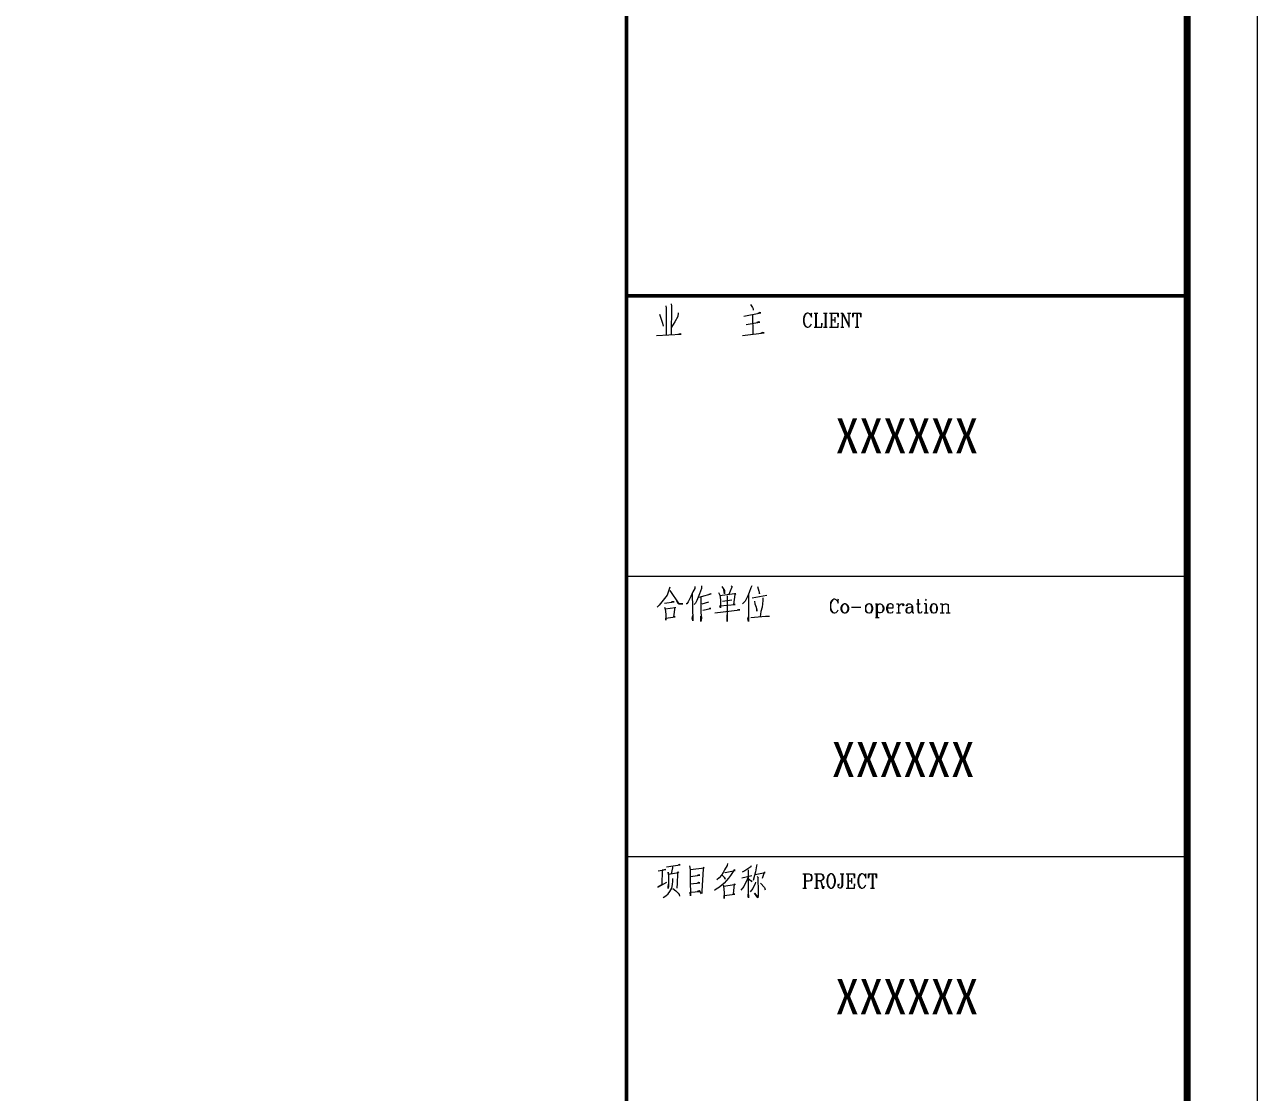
# Model space of a CAD drawing. Extents: x 1332633 to 1595679, y 264824 to 640777.
# Drawn here: x 1491220 to 1508807, y 296235 to 311468 of the extents above; entities that cross this region are included whole.
import ezdxf
from ezdxf.enums import TextEntityAlignment as Align

# ---------------------------------------------------------------- set-up
doc = ezdxf.new("R2010")
doc.units = 0
doc.header["$LTSCALE"] = 1000
doc.header["$MEASUREMENT"] = 0
doc.layers.get('0').update_dxf_attribs({"linetype": 'CONTINUOUS'})
doc.layers.add('_公共_图框', color=4, linetype='CONTINUOUS', lineweight=5)
doc.layers.add('hatch', color=251, linetype='CONTINUOUS')
doc.styles.add('图框文字', font='SIMKAI.TTF')

# ---------------------------------------------------------------- blocks, each defined once
blk = doc.blocks.new('tk22')
at = {"color": 4, "lineweight": 0}
for points in [[(-8384, 36142), (-8403, 36085), (-8422, 36029), (-8459, 35982), (-8497, 35934), (-8535, 35887), (-8563, 35859)], [(-8384, 36095), (-8252, 35906), (-8195, 35906), (-8261, 35906), (-8280, 35944)], [(-8025, 36151), (-8025, 36123), (-8054, 36076), (-8082, 36010), (-8101, 35972), (-8120, 35934), (-8139, 35906), (-8148, 35906)], [(-7931, 36161), (-7931, 36123), (-7959, 36048), (-7978, 36000), (-7997, 35953), (-8016, 35916), (-8035, 35897)], [(-7686, 36066), (-7667, 36029), (-7658, 35963), (-7658, 35887), (-7658, 35849), (-7667, 35878), (-7450, 35897), (-7469, 35897), (-7450, 36038), (-7441, 36048), (-7450, 36048), (-7459, 36048), (-7667, 36019)], [(-7639, 36151), (-7601, 36095), (-7601, 36048), (-7610, 36104)], [(-7507, 36161), (-7488, 36142), (-7497, 36142), (-7544, 36029)], [(-7214, 36161), (-7224, 36132), (-7252, 36066), (-7271, 36019), (-7308, 35944), (-7346, 35906)], [(-7129, 36151), (-7110, 36085), (-7101, 36048), (-7101, 36076)], [(-8459, 35916), (-8318, 35934), (-8327, 35934), (-8356, 35934)], [(-8063, 36048), (-8054, 35661), (-8063, 35699), (-8054, 35736)], [(-7969, 36000), (-7931, 36010), (-7790, 36048), (-7799, 36048), (-7827, 36038)], [(-7941, 36000), (-7941, 35783), (-7931, 35699), (-7941, 35651), (-7941, 35680), (-7941, 35727)], [(-7922, 35906), (-7827, 35934)], [(-7629, 35944), (-7497, 35963)], [(-7563, 36019), (-7563, 35793), (-7563, 35680), (-7563, 35651), (-7563, 35680), (-7563, 35746)], [(-7261, 36038), (-7261, 35651), (-7271, 35689), (-7261, 35717)], [(-7205, 35991), (-6997, 36029)], [(-7176, 35944), (-7167, 35906), (-7148, 35859), (-7139, 35821), (-7139, 35802), (-7139, 35831), (-7148, 35868)], [(-7054, 35991), (-7054, 35953), (-7063, 35859), (-7082, 35793), (-7092, 35717)], [(-6044, 35972), (-6054, 35963), (-6073, 35944), (-6082, 35925), (-6092, 35897), (-6092, 35849), (-6082, 35821), (-6073, 35802), (-6054, 35783), (-6044, 35774)], [(-5988, 35944), (-5978, 35916), (-5978, 35972), (-5988, 35944), (-6007, 35963), (-6026, 35972), (-6044, 35972), (-6063, 35963), (-6082, 35944), (-6092, 35925), (-6092, 35897), (-6092, 35849), (-6092, 35821), (-6082, 35802), (-6063, 35783), (-6044, 35774), (-6026, 35774), (-6007, 35783), (-5988, 35802), (-5978, 35821)], [(-5894, 35906), (-5912, 35897), (-5931, 35878), (-5941, 35849), (-5941, 35831), (-5931, 35802), (-5912, 35783), (-5894, 35774), (-5875, 35774), (-5856, 35783), (-5837, 35802), (-5827, 35831), (-5827, 35849), (-5837, 35878), (-5856, 35897), (-5875, 35906), (-5894, 35906), (-5903, 35897), (-5922, 35878), (-5931, 35849), (-5931, 35831), (-5922, 35802), (-5903, 35783), (-5894, 35774)], [(-5875, 35774), (-5865, 35783), (-5846, 35802), (-5837, 35831), (-5837, 35849), (-5846, 35878), (-5865, 35897), (-5875, 35906)], [(-5544, 35906), (-5573, 35897), (-5592, 35878), (-5592, 35849), (-5592, 35831), (-5592, 35802), (-5573, 35783), (-5544, 35774), (-5535, 35774), (-5507, 35783), (-5497, 35802), (-5488, 35831), (-5488, 35849), (-5497, 35878), (-5507, 35897), (-5535, 35906), (-5544, 35906), (-5563, 35897), (-5582, 35878), (-5592, 35849), (-5592, 35831), (-5582, 35802), (-5563, 35783), (-5544, 35774)], [(-5535, 35774), (-5516, 35783), (-5507, 35802), (-5497, 35831), (-5497, 35849), (-5507, 35878), (-5516, 35897), (-5535, 35906)], [(-5450, 35906), (-5422, 35906)], [(-5431, 35708), (-5431, 35906)], [(-5422, 35878), (-5403, 35897), (-5394, 35906), (-5375, 35906), (-5356, 35897), (-5337, 35878), (-5328, 35849), (-5328, 35831), (-5337, 35802), (-5356, 35783), (-5375, 35774), (-5394, 35774), (-5403, 35783), (-5422, 35802)], [(-5422, 35906), (-5422, 35708)], [(-5375, 35906), (-5356, 35897), (-5346, 35878), (-5337, 35849), (-5337, 35831), (-5346, 35802), (-5356, 35783), (-5375, 35774)], [(-5280, 35849), (-5195, 35849), (-5195, 35868), (-5195, 35887), (-5205, 35897), (-5224, 35906), (-5243, 35906), (-5271, 35897), (-5280, 35878), (-5290, 35849), (-5290, 35831), (-5280, 35802), (-5271, 35783), (-5243, 35774), (-5233, 35774), (-5205, 35783), (-5195, 35802)], [(-5243, 35906), (-5261, 35897), (-5271, 35878), (-5280, 35849), (-5280, 35831), (-5271, 35802), (-5261, 35783), (-5243, 35774)], [(-5195, 35849), (-5195, 35878), (-5205, 35897)], [(-5148, 35906), (-5120, 35906)], [(-5120, 35849), (-5111, 35878), (-5092, 35897), (-5082, 35906), (-5054, 35906), (-5045, 35897), (-5045, 35887), (-5054, 35878), (-5063, 35887), (-5054, 35897)], [(-5120, 35906), (-5120, 35774)], [(-5120, 35906), (-5120, 35774)], [(-4997, 35887), (-4997, 35878), (-5007, 35878), (-5007, 35887), (-4997, 35897), (-4988, 35906), (-4960, 35906), (-4941, 35897), (-4931, 35887), (-4922, 35868), (-4922, 35802), (-4922, 35783), (-4912, 35774)], [(-4931, 35887), (-4931, 35802), (-4922, 35783), (-4912, 35774), (-4903, 35774)], [(-4865, 35906), (-4809, 35906)], [(-4846, 35972), (-4846, 35812), (-4837, 35783), (-4818, 35774), (-4809, 35774), (-4790, 35783), (-4780, 35802)], [(-4837, 35972), (-4837, 35812), (-4828, 35783), (-4818, 35774)], [(-4724, 35774), (-4724, 35906), (-4752, 35906)], [(-4724, 35972), (-4733, 35963), (-4724, 35953), (-4724, 35963), (-4724, 35972), (-4724, 35972)], [(-4724, 35906), (-4724, 35774)], [(-4620, 35906), (-4648, 35897), (-4658, 35878), (-4667, 35849), (-4667, 35831), (-4658, 35802), (-4648, 35783), (-4620, 35774), (-4611, 35774), (-4582, 35783), (-4573, 35802), (-4563, 35831), (-4563, 35849), (-4573, 35878), (-4582, 35897), (-4611, 35906), (-4620, 35906), (-4639, 35897), (-4648, 35878), (-4658, 35849), (-4658, 35831), (-4648, 35802), (-4639, 35783), (-4620, 35774)], [(-4611, 35774), (-4592, 35783), (-4573, 35802), (-4573, 35831), (-4573, 35849), (-4573, 35878), (-4592, 35897), (-4611, 35906)], [(-4526, 35906), (-4497, 35906)], [(-4497, 35878), (-4479, 35897), (-4450, 35906), (-4441, 35906), (-4412, 35897), (-4412, 35878), (-4412, 35774)], [(-4497, 35906), (-4497, 35774)], [(-4497, 35906), (-4497, 35774)], [(-4441, 35906), (-4422, 35897), (-4412, 35878), (-4412, 35774)], [(-8459, 35859), (-8450, 35831), (-8440, 35755), (-8440, 35670), (-8440, 35699), (-8308, 35717), (-8327, 35717), (-8308, 35859), (-8308, 35849), (-8450, 35831)], [(-7912, 35812), (-7799, 35840), (-7818, 35840), (-7827, 35831)], [(-7742, 35774), (-7384, 35821), (-7403, 35821), (-7422, 35812)], [(-7224, 35708), (-7016, 35727), (-6959, 35727)], [(-5790, 35859), (-5658, 35859)], [(-5450, 35708), (-5394, 35708)], [(-5148, 35774), (-5092, 35774)], [(-4931, 35868), (-4941, 35859), (-4988, 35849), (-5007, 35840), (-5016, 35821), (-5016, 35802), (-5007, 35783), (-4988, 35774), (-4960, 35774), (-4950, 35783), (-4931, 35802)], [(-4988, 35849), (-4997, 35840), (-5007, 35821), (-5007, 35802), (-4997, 35783), (-4988, 35774)], [(-4752, 35774), (-4695, 35774)], [(-4526, 35774), (-4469, 35774)], [(-4441, 35774), (-4384, 35774)]]:
    blk.add_lwpolyline(points, dxfattribs=at)
at = {"layer": '_公共_图框'}
for p, q in [((-8441, 40157), (-8435, 40121)), ((-8435, 40121), (-8435, 39740)), ((-8363, 40184), (-8357, 40153)), ((-8357, 40153), (-8363, 39744)), ((-7229, 40177), (-7204, 40133)), ((-7204, 40133), (-7195, 40114)), ((-7195, 40114), (-7192, 40094)), ((-8529, 40039), (-8486, 39909)), ((-8309, 39929), (-8359, 39850)), ((-8268, 40003), (-8309, 39929)), ((-8262, 40055), (-8268, 40003)), ((-7324, 40007), (-7082, 40055)), ((-7293, 39889), (-7097, 39925)), ((-7201, 40023), (-7198, 39755)), ((-7113, 39929), (-7141, 39917)), ((-7097, 40059), (-7126, 40047)), ((-7097, 39925), (-7113, 39929)), ((-7082, 40055), (-7097, 40059)), ((-6470, 40003), (-6477, 39974)), ((-6477, 39974), (-6477, 39927)), ((-6477, 39927), (-6470, 39898)), ((-6462, 40022), (-6470, 40003)), ((-6462, 40003), (-6470, 39974)), ((-6470, 39974), (-6470, 39927)), ((-6470, 39927), (-6462, 39898)), ((-6447, 40041), (-6462, 40022)), ((-6454, 40022), (-6462, 40003)), ((-6439, 40041), (-6454, 40022)), ((-6424, 40050), (-6447, 40041)), ((-6424, 40050), (-6439, 40041)), ((-6409, 40050), (-6424, 40050)), ((-6386, 40041), (-6409, 40050)), ((-6371, 40022), (-6386, 40041)), ((-6363, 40050), (-6371, 40022)), ((-6371, 40022), (-6363, 39993)), ((-6363, 39993), (-6363, 40050)), ((-6325, 40050), (-6272, 40050)), ((-6302, 40050), (-6302, 39850)), ((-6294, 40050), (-6294, 39850)), ((-6188, 40050), (-6135, 40050)), ((-6165, 40050), (-6165, 39850)), ((-6157, 40050), (-6157, 39850)), ((-6104, 40050), (-5982, 40050)), ((-6081, 40050), (-6081, 39850)), ((-6074, 40050), (-6074, 39850)), ((-6074, 39955), (-6028, 39955)), ((-6028, 39993), (-6028, 39917)), ((-5982, 39993), (-5990, 40050)), ((-5982, 40050), (-5982, 39993)), ((-5944, 40050), (-5914, 40050)), ((-5921, 40050), (-5921, 39850)), ((-5914, 40050), (-5822, 39869)), ((-5914, 40031), (-5822, 39850)), ((-5845, 40050), (-5800, 40050)), ((-5822, 39850), (-5822, 40050)), ((-5761, 40050), (-5769, 39993)), ((-5769, 39993), (-5769, 40050)), ((-5769, 40050), (-5655, 40050)), ((-5716, 40050), (-5716, 39850)), ((-5708, 40050), (-5708, 39850)), ((-5655, 39993), (-5663, 40050)), ((-5655, 40050), (-5655, 39993)), ((-8573, 39732), (-8218, 39752)), ((-8486, 39909), (-8479, 39866)), ((-8234, 39755), (-8268, 39747)), ((-8218, 39752), (-8234, 39755)), ((-7346, 39732), (-7037, 39771)), ((-7053, 39775), (-7082, 39767)), ((-7037, 39771), (-7053, 39775)), ((-6470, 39898), (-6462, 39879)), ((-6462, 39898), (-6454, 39879)), ((-6462, 39879), (-6447, 39860)), ((-6454, 39879), (-6439, 39860)), ((-6447, 39860), (-6424, 39850)), ((-6439, 39860), (-6424, 39850)), ((-6424, 39850), (-6409, 39850)), ((-6409, 39850), (-6386, 39860)), ((-6386, 39860), (-6371, 39879)), ((-6371, 39879), (-6363, 39898)), ((-6325, 39850), (-6211, 39850)), ((-6211, 39907), (-6218, 39850)), ((-6211, 39850), (-6211, 39907)), ((-6188, 39850), (-6135, 39850)), ((-6104, 39850), (-5982, 39850)), ((-5982, 39907), (-5990, 39850)), ((-5982, 39850), (-5982, 39907)), ((-5944, 39850), (-5899, 39850)), ((-5739, 39850), (-5685, 39850)), ((-9000, 36300), (-1000, 36300)), ((-9000, 32300), (-1000, 32300)), ((-8242, 32185), (-8258, 32180)), ((-8236, 32180), (-8242, 32185)), ((-7559, 32200), (-7562, 32173)), ((-7140, 32185), (-7144, 32165)), ((-8548, 32094), (-8437, 32114)), ((-8491, 32106), (-8494, 31894)), ((-8437, 32114), (-8491, 32106)), ((-8428, 32153), (-8333, 32169)), ((-8406, 32078), (-8399, 32047)), ((-8399, 32043), (-8406, 32078)), ((-8258, 32067), (-8399, 32043)), ((-8399, 32047), (-8399, 31944)), ((-8358, 32051), (-8337, 32137)), ((-8337, 32137), (-8337, 32165)), ((-8333, 32169), (-8236, 32180)), ((-8274, 31889), (-8270, 32082)), ((-8270, 32082), (-8258, 32067)), ((-8101, 32165), (-8091, 32114)), ((-8091, 32114), (-8091, 31921)), ((-8088, 32114), (-7893, 32137)), ((-8088, 32015), (-7952, 32035)), ((-7965, 32039), (-7993, 32027)), ((-7952, 32035), (-7965, 32039)), ((-7905, 32125), (-7927, 31807)), ((-7902, 32149), (-7905, 32125)), ((-7893, 32137), (-7902, 32149)), ((-7647, 32035), (-7678, 31995)), ((-7622, 32070), (-7647, 32035)), ((-7638, 32035), (-7632, 32031)), ((-7632, 32031), (-7597, 31995)), ((-7600, 32110), (-7622, 32070)), ((-7603, 32078), (-7594, 32074)), ((-7562, 32173), (-7600, 32110)), ((-7594, 32074), (-7452, 32102)), ((-7515, 32027), (-7543, 31992)), ((-7487, 32070), (-7515, 32027)), ((-7462, 32110), (-7487, 32070)), ((-7452, 32102), (-7462, 32110)), ((-7355, 31995), (-7210, 32031)), ((-7314, 32094), (-7351, 32078)), ((-7269, 32122), (-7314, 32094)), ((-7266, 32012), (-7285, 31960)), ((-7228, 32153), (-7269, 32122)), ((-7266, 32110), (-7263, 31799)), ((-7222, 32169), (-7228, 32153)), ((-7172, 32027), (-7194, 31960)), ((-7159, 32082), (-7172, 32027)), ((-7165, 32043), (-7024, 32070)), ((-7144, 32165), (-7159, 32082)), ((-7134, 32015), (-7119, 31995)), ((-7036, 32074), (-7065, 31988)), ((-7024, 32070), (-7036, 32074)), ((-6484, 32051), (-6392, 32051)), ((-6461, 32051), (-6461, 31850)), ((-6453, 32051), (-6453, 31850)), ((-6392, 32051), (-6370, 32041)), ((-6392, 32051), (-6377, 32041)), ((-6377, 32041), (-6370, 32031)), ((-6370, 32041), (-6362, 32031)), ((-6370, 32031), (-6362, 32012)), ((-6362, 32031), (-6355, 32012)), ((-6362, 32012), (-6362, 31983)), ((-6355, 32012), (-6355, 31983)), ((-6317, 32051), (-6225, 32051)), ((-6294, 32051), (-6294, 31850)), ((-6286, 32051), (-6286, 31850)), ((-6225, 32051), (-6202, 32041)), ((-6225, 32051), (-6209, 32041)), ((-6209, 32041), (-6202, 32031)), ((-6202, 32041), (-6194, 32031)), ((-6202, 32031), (-6194, 32012)), ((-6194, 32031), (-6187, 32012)), ((-6194, 32012), (-6194, 31993)), ((-6187, 32012), (-6187, 31993)), ((-6126, 32022), (-6134, 32003)), ((-6111, 32041), (-6126, 32022)), ((-6119, 32022), (-6126, 32003)), ((-6103, 32041), (-6119, 32022)), ((-6088, 32051), (-6111, 32041)), ((-6088, 32051), (-6103, 32041)), ((-6073, 32051), (-6088, 32051)), ((-6057, 32041), (-6073, 32051)), ((-6050, 32041), (-6073, 32051)), ((-6042, 32022), (-6057, 32041)), ((-6035, 32022), (-6050, 32041)), ((-6035, 32003), (-6042, 32022)), ((-6027, 32003), (-6035, 32022)), ((-5951, 32051), (-5898, 32051)), ((-5928, 32051), (-5928, 31888)), ((-5920, 32051), (-5920, 31888)), ((-5867, 32051), (-5745, 32051)), ((-5844, 32051), (-5844, 31850)), ((-5837, 32051), (-5837, 31850)), ((-5745, 31993), (-5753, 32051)), ((-5745, 32051), (-5745, 31993)), ((-5684, 32022), (-5692, 32003)), ((-5669, 32041), (-5684, 32022)), ((-5677, 32022), (-5684, 32003)), ((-5662, 32041), (-5677, 32022)), ((-5646, 32051), (-5669, 32041)), ((-5646, 32051), (-5662, 32041)), ((-5631, 32051), (-5646, 32051)), ((-5608, 32041), (-5631, 32051)), ((-5593, 32022), (-5608, 32041)), ((-5585, 32051), (-5593, 32022)), ((-5593, 32022), (-5585, 31993)), ((-5585, 31993), (-5585, 32051)), ((-5547, 32051), (-5433, 32051)), ((-5547, 31993), (-5547, 32051)), ((-5539, 32051), (-5547, 31993)), ((-5494, 32051), (-5494, 31850)), ((-5486, 32051), (-5486, 31850)), ((-5433, 31993), (-5441, 32051)), ((-5433, 32051), (-5433, 31993)), ((-8554, 31862), (-8425, 31933)), ((-8494, 31894), (-8554, 31862)), ((-8406, 31862), (-8403, 31905)), ((-8403, 31870), (-8406, 31842)), ((-8406, 31842), (-8406, 31862)), ((-8399, 31944), (-8403, 31870)), ((-8381, 31803), (-8355, 31846)), ((-8355, 31846), (-8346, 31901)), ((-8346, 31901), (-8340, 31949)), ((-8340, 31949), (-8340, 31988)), ((-8337, 31842), (-8295, 31810)), ((-8277, 31882), (-8274, 31889)), ((-8277, 31846), (-8277, 31882)), ((-8091, 31921), (-8088, 31791)), ((-8088, 31909), (-7956, 31925)), ((-7968, 31929), (-7990, 31917)), ((-7956, 31925), (-7968, 31929)), ((-7720, 31834), (-7745, 31815)), ((-7695, 31850), (-7720, 31834)), ((-7678, 31995), (-7710, 31968)), ((-7688, 31854), (-7695, 31850)), ((-7647, 31885), (-7688, 31854)), ((-7609, 31921), (-7647, 31885)), ((-7622, 31894), (-7616, 31882)), ((-7616, 31882), (-7609, 31783)), ((-7462, 31897), (-7612, 31874)), ((-7575, 31956), (-7609, 31921)), ((-7594, 31976), (-7606, 32004)), ((-7597, 31995), (-7594, 31976)), ((-7543, 31992), (-7575, 31956)), ((-7474, 31764), (-7458, 31909)), ((-7452, 31901), (-7462, 31897)), ((-7458, 31909), (-7452, 31901)), ((-7345, 31850), (-7367, 31819)), ((-7326, 31874), (-7345, 31850)), ((-7307, 31917), (-7326, 31874)), ((-7285, 31960), (-7307, 31917)), ((-7263, 31984), (-7222, 31952)), ((-7200, 31842), (-7235, 31795)), ((-7222, 31952), (-7213, 31937)), ((-7165, 31913), (-7200, 31842)), ((-7162, 31933), (-7165, 31913)), ((-7125, 32000), (-7122, 31791)), ((-7119, 31995), (-7125, 32000)), ((-7090, 31921), (-7033, 31858)), ((-7033, 31858), (-7024, 31826)), ((-6484, 31850), (-6430, 31850)), ((-6392, 31946), (-6453, 31946)), ((-6370, 31955), (-6392, 31946)), ((-6377, 31955), (-6392, 31946)), ((-6370, 31965), (-6377, 31955)), ((-6362, 31983), (-6370, 31965)), ((-6362, 31965), (-6370, 31955)), ((-6355, 31983), (-6362, 31965)), ((-6317, 31850), (-6263, 31850)), ((-6225, 31955), (-6286, 31955)), ((-6248, 31955), (-6232, 31946)), ((-6232, 31946), (-6225, 31936)), ((-6232, 31946), (-6225, 31927)), ((-6202, 31965), (-6225, 31955)), ((-6209, 31965), (-6225, 31955)), ((-6225, 31936), (-6202, 31870)), ((-6225, 31927), (-6209, 31860)), ((-6202, 31974), (-6209, 31965)), ((-6209, 31860), (-6202, 31850)), ((-6194, 31993), (-6202, 31974)), ((-6194, 31974), (-6202, 31965)), ((-6202, 31870), (-6194, 31860)), ((-6202, 31850), (-6187, 31850)), ((-6187, 31993), (-6194, 31974)), ((-6194, 31860), (-6187, 31860)), ((-6187, 31860), (-6179, 31870)), ((-6187, 31850), (-6179, 31870)), ((-6179, 31870), (-6179, 31879)), ((-6134, 32003), (-6141, 31965)), ((-6141, 31965), (-6141, 31936)), ((-6141, 31936), (-6134, 31898)), ((-6126, 32003), (-6134, 31965)), ((-6134, 31965), (-6134, 31936)), ((-6134, 31936), (-6126, 31898)), ((-6134, 31898), (-6126, 31879)), ((-6126, 31898), (-6119, 31879)), ((-6126, 31879), (-6111, 31860)), ((-6119, 31879), (-6103, 31860)), ((-6111, 31860), (-6088, 31850)), ((-6103, 31860), (-6088, 31850)), ((-6088, 31850), (-6073, 31850)), ((-6073, 31850), (-6050, 31860)), ((-6073, 31850), (-6057, 31860)), ((-6057, 31860), (-6042, 31879)), ((-6050, 31860), (-6035, 31879)), ((-6042, 31879), (-6035, 31898)), ((-6027, 31965), (-6035, 32003)), ((-6035, 31898), (-6027, 31936)), ((-6035, 31879), (-6027, 31898)), ((-6019, 31965), (-6027, 32003)), ((-6027, 31936), (-6027, 31965)), ((-6027, 31898), (-6019, 31936)), ((-6019, 31936), (-6019, 31965)), ((-5981, 31898), (-5974, 31908)), ((-5981, 31879), (-5981, 31898)), ((-5974, 31860), (-5981, 31879)), ((-5974, 31908), (-5966, 31898)), ((-5966, 31898), (-5974, 31888)), ((-5958, 31850), (-5974, 31860)), ((-5943, 31850), (-5958, 31850)), ((-5928, 31860), (-5943, 31850)), ((-5936, 31860), (-5943, 31850)), ((-5928, 31888), (-5936, 31860)), ((-5920, 31888), (-5928, 31860)), ((-5867, 31850), (-5745, 31850)), ((-5837, 31955), (-5791, 31955)), ((-5791, 31993), (-5791, 31917)), ((-5745, 31908), (-5753, 31850)), ((-5745, 31850), (-5745, 31908)), ((-5692, 32003), (-5700, 31974)), ((-5700, 31974), (-5700, 31927)), ((-5700, 31927), (-5692, 31898)), ((-5684, 32003), (-5692, 31974)), ((-5692, 31974), (-5692, 31927)), ((-5692, 31927), (-5684, 31898)), ((-5692, 31898), (-5684, 31879)), ((-5684, 31898), (-5677, 31879)), ((-5684, 31879), (-5669, 31860)), ((-5677, 31879), (-5662, 31860)), ((-5669, 31860), (-5646, 31850)), ((-5662, 31860), (-5646, 31850)), ((-5646, 31850), (-5631, 31850)), ((-5631, 31850), (-5608, 31860)), ((-5608, 31860), (-5593, 31879)), ((-5593, 31879), (-5585, 31898)), ((-5517, 31850), (-5464, 31850)), ((-8478, 31716), (-8437, 31740)), ((-8437, 31740), (-8406, 31767)), ((-8406, 31767), (-8381, 31803)), ((-8295, 31810), (-8264, 31779)), ((-8264, 31779), (-8251, 31759)), ((-8251, 31759), (-8242, 31732)), ((-8091, 31791), (-7949, 31803)), ((-8088, 31740), (-8091, 31791)), ((-8088, 31791), (-8088, 31740)), ((-7965, 31810), (-7990, 31799)), ((-7949, 31803), (-7965, 31810)), ((-7931, 31767), (-7952, 31807)), ((-7927, 31779), (-7931, 31767)), ((-7927, 31807), (-7927, 31779)), ((-7609, 31783), (-7606, 31771)), ((-7609, 31744), (-7455, 31764)), ((-7609, 31732), (-7609, 31744)), ((-7606, 31700), (-7609, 31732)), ((-7606, 31771), (-7606, 31700)), ((-7458, 31764), (-7474, 31764)), ((-7455, 31764), (-7458, 31764)), ((-7266, 31728), (-7263, 31764)), ((-7260, 31712), (-7266, 31728)), ((-7263, 31799), (-7260, 31712)), ((-7175, 31775), (-7125, 31720)), ((-7125, 31712), (-7175, 31775)), ((-7122, 31740), (-7125, 31712)), ((-7122, 31791), (-7122, 31740))]:
    blk.add_line(p, q, dxfattribs=at)
blk.add_lwpolyline([(-84000, 0), (0, 0), (0, 59400), (-84000, 59400)], close=True, dxfattribs=at)
at = {"layer": '_公共_图框', "const_width": 100}
blk.add_lwpolyline([(-81500, 1000), (-1000, 1000), (-1000, 58400), (-81500, 58400)], close=True, dxfattribs=at)
at = {"layer": '_公共_图框', "const_width": 50}
for points in [[(-9000, 58400), (-9000, 1000)], [(-9000, 40300), (-1000, 40300)]]:
    blk.add_lwpolyline(points, dxfattribs=at)
at = {"layer": '_公共_图框', "style": '图框文字'}
for tag, height, p in [('建设单位', 500, (-5000, 38300)), ('合作单位', 500, (-5054, 33683)), ('项目名称', 500, (-5000, 30300)), ('项目编号', 500, (-5000, 26300)), ('建筑', 350, (-2600, 5600)), ('方案深化', 350, (-2600, 4900)), ('1:100', 350, (-2600, 4200)), ('20090705', 350, (-2600, 3500)), ('图号', 350, (-2600, 2450))]:
    blk.add_attdef(tag, text='', height=height, dxfattribs=at).set_placement(p, align=Align.MIDDLE_CENTER)

msp = doc.modelspace()

# ---------------------------------------------------------------- block references
at = {"layer": 'hatch'}
ref = msp.add_blockref('tk22', (1508807, 267300), dxfattribs=at)
ref.add_attrib('建设单位', 'XXXXXX', dxfattribs={"layer": '_公共_图框', "height": 500, "style": '图框文字'}).set_placement((1503807, 305600), align=Align.MIDDLE_CENTER)
ref.add_attrib('合作单位', 'XXXXXX', dxfattribs={"layer": '_公共_图框', "height": 500, "style": '图框文字'}).set_placement((1503753, 300983), align=Align.MIDDLE_CENTER)
ref.add_attrib('项目名称', 'XXXXXX', dxfattribs={"layer": '_公共_图框', "height": 500, "style": '图框文字'}).set_placement((1503807, 297600), align=Align.MIDDLE_CENTER)

doc.saveas('drawing.dxf')
